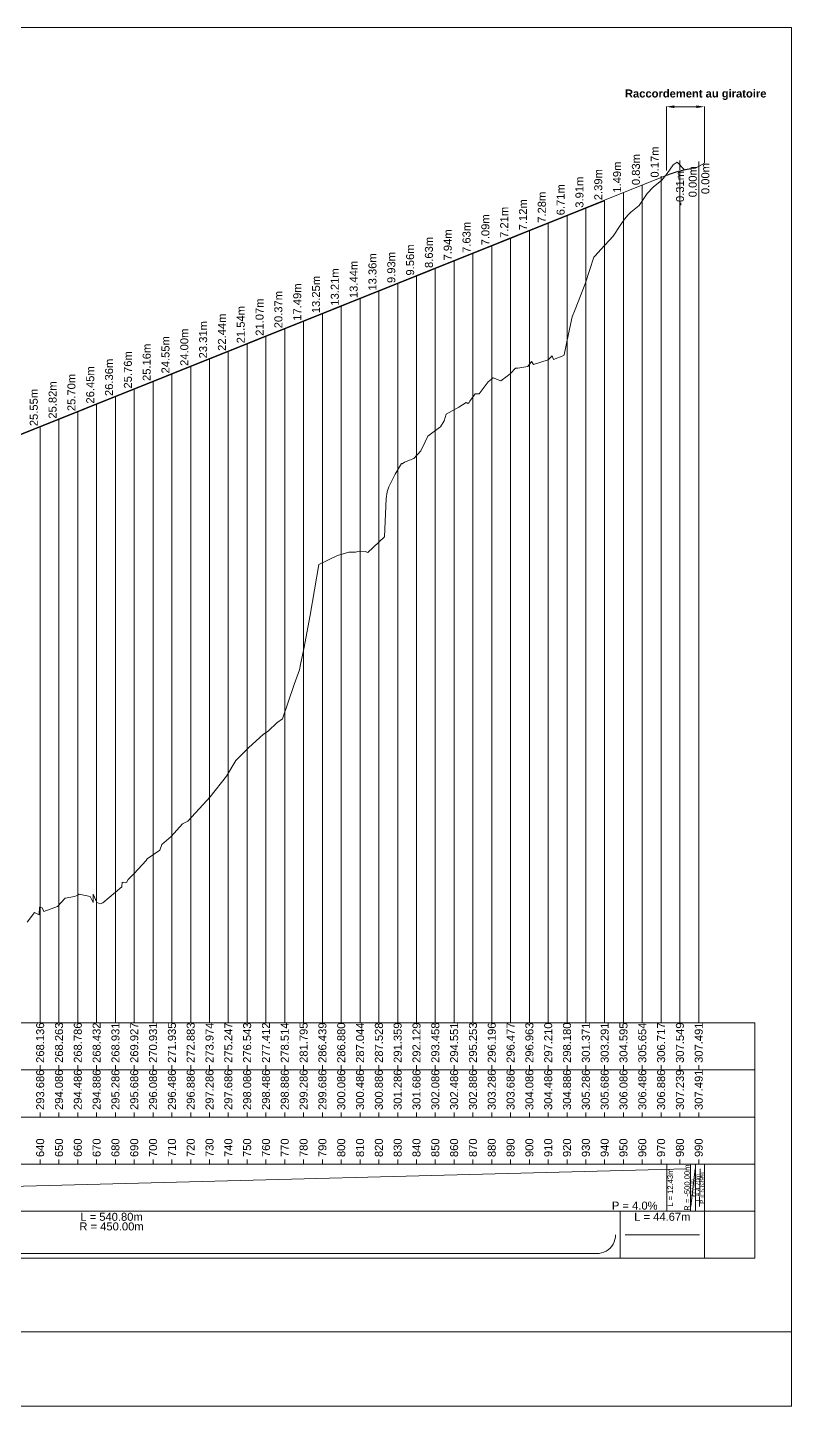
# Model space of a CAD drawing. Extents: x -67 to 3544, y -3197 to 656.
# Drawn here: x 1113 to 1519, y -2726 to -1994 of the extents above; entities that cross this region are included whole.
import ezdxf
from ezdxf.enums import TextEntityAlignment as Align

# ---------------------------------------------------------------- set-up
doc = ezdxf.new("R2010")
doc.units = 0
doc.header["$PDSIZE"] = -0.00032
doc.layers.get('0').update_dxf_attribs({"lineweight": 0})
doc.layers.add('Route - Route de la corniche de Brazzaville - PL - Projet Linéaire', color=7, linetype='Continuous', lineweight=0)
doc.layers.add('Route - Route de la corniche de Brazzaville - PL - Terrain', color=3, linetype='Continuous', lineweight=0)
doc.styles.add('CoteTitre', font='arial.ttf', dxfattribs={"height": 0.0017})
doc.styles.add('CoteTitreA', font='arial.ttf', dxfattribs={"height": 0.0017})
doc.styles.add('CoteVert', font='arial.ttf', dxfattribs={"height": 0.0017})
doc.styles.add('CoteVertA', font='arial.ttf', dxfattribs={"height": 0.0017})
doc.styles.add('CoteVertB', font='arial.ttf', dxfattribs={"height": 0.0017})
doc.styles.get("Standard").update_dxf_attribs({"font": 'arialbd.ttf'})
doc.dimstyles.get("Standard").update_dxf_attribs({"dimtxt": 0.18, "dimasz": 0.18, "dimexe": 0.18, "dimexo": 0.0625, "dimgap": 0.09, "dimtad": 0, "dimtih": 1, "dimtoh": 1, "dimdec": 4, "dimzin": 0, "dimdsep": 46, "dimtxsty": 'Standard', "dimcen": 0.09, "dimadec": 0, "dimazin": 0, "dimtfac": 1, "dimtdec": 4, "dimtofl": 0, "dimtmove": 0, "dimatfit": 3, "dimfxl": 1, "dimtolj": 1, "dimtzin": 0, "dimarcsym": 0})

# ---------------------------------------------------------------- blocks, each defined once
blk = doc.blocks.new('*D16')
at = {"transparency": 16777216}
for p, q in [((1453.01, -2070.15), (1453.01, -2036.13)), ((1457.26, -2036.31), (1468.94, -2036.31)), ((1473.19, -2066.15), (1473.19, -2036.13))]:
    blk.add_line(p, q, dxfattribs=at)
for points in [[(1457.26, -2035.6), (1457.26, -2037.02), (1453.01, -2036.31)], [(1468.94, -2035.6), (1468.94, -2037.02), (1473.19, -2036.31)]]:
    blk.add_solid(points, dxfattribs=at)
at = {"layer": 'Defpoints', "color": 0, "transparency": 16777216}
for p in [(1473.19, -2036.31), (1453.01, -2070.22), (1473.19, -2066.21)]:
    blk.add_point(p, dxfattribs=at)
at = {"transparency": 16777216, "insert": (1468.58, -2029.94), "char_height": 4.25, "attachment_point": 5}
blk.add_mtext('\\A1;Raccordement au giratoire', dxfattribs=at)
blk = doc.blocks.new('*D18')
at = {"transparency": 16777216}
for p, q in [((244.47, -2686.85), (244.47, -2726.47)), ((1519.47, -2686.85), (1519.47, -2726.47)), ((244.65, -2726.29), (881.3, -2726.29)), ((1519.29, -2726.29), (882.63, -2726.29))]:
    blk.add_line(p, q, dxfattribs=at)
for points in [[(244.65, -2726.26), (244.65, -2726.32), (244.47, -2726.29)], [(1519.29, -2726.26), (1519.29, -2726.32), (1519.47, -2726.29)]]:
    blk.add_solid(points, dxfattribs=at)
at = {"layer": 'Defpoints', "color": 0, "transparency": 16777216}
for p in [(244.47, -2686.78), (1519.47, -2686.78), (1519.47, -2726.29)]:
    blk.add_point(p, dxfattribs=at)
at = {"transparency": 16777216, "insert": (881.97, -2726.29), "char_height": 0.18, "attachment_point": 5}
blk.add_mtext('\\A1;1275.0000', dxfattribs=at)

msp = doc.modelspace()

# ---------------------------------------------------------------- linework, layer by layer
at = {"color": 7, "linetype": 'Continuous'}
for p, q in [((1460.19216, -2069.81266), (1460.19216, -2064.81266)), ((1460.19216, -2522.80644), (1460.19216, -2070.41872)), ((1470.19216, -2070.39719), (1470.19216, -2065.39719)), ((1470.19216, -2522.80644), (1470.19216, -2067.89719)), ((1440.19216, -2522.80644), (1440.19216, -2077.94513)), ((1450.19216, -2078.13705), (1450.19216, -2073.13705)), ((1450.19216, -2522.80644), (1450.19216, -2073.94513)), ((1420.19216, -2522.80644), (1420.19216, -2085.94513)), ((1430.19216, -2522.80644), (1430.19216, -2081.94513)), ((1440.19216, -2088.7623), (1440.19216, -2083.7623)), ((1400.19216, -2522.80644), (1400.19216, -2093.94513)), ((1410.19216, -2522.80644), (1410.19216, -2089.94513)), ((1390.19216, -2522.80644), (1390.19216, -2097.94513)), ((1430.19216, -2099.35759), (1430.19216, -2094.35759)), ((1370.19216, -2522.80644), (1370.19216, -2105.94513)), ((1380.19216, -2522.80644), (1380.19216, -2101.94513)), ((1420.19216, -2112.3933), (1420.19216, -2107.3933)), ((1350.19216, -2522.80644), (1350.19216, -2113.94513)), ((1360.19216, -2522.80644), (1360.19216, -2109.94513)), ((1330.19216, -2522.80644), (1330.19216, -2121.94513)), ((1340.19216, -2522.80644), (1340.19216, -2117.94513)), ((1310.19216, -2522.80644), (1310.19216, -2129.94513)), ((1320.19216, -2522.80644), (1320.19216, -2125.94513)), ((1410.19216, -2131.59163), (1410.19216, -2126.59163)), ((1290.19216, -2522.80644), (1290.19216, -2137.94513)), ((1300.19216, -2522.80644), (1300.19216, -2133.94513)), ((1280.19216, -2522.80644), (1280.19216, -2141.94513)), ((1260.19216, -2522.80644), (1260.19216, -2149.94513)), ((1270.19216, -2522.80644), (1270.19216, -2145.94513)), ((1240.19216, -2522.80644), (1240.19216, -2157.94513)), ((1250.19216, -2522.80644), (1250.19216, -2153.94513)), ((1400.19216, -2163.50944), (1400.19216, -2158.50944)), ((1220.19216, -2522.80644), (1220.19216, -2165.94513)), ((1230.19216, -2522.80644), (1230.19216, -2161.94513)), ((1200.19216, -2522.80644), (1200.19216, -2173.94513)), ((1210.19216, -2522.80644), (1210.19216, -2169.94513)), ((1380.19216, -2175.68039), (1380.19216, -2170.68039)), ((1390.19216, -2173.2076), (1390.19216, -2168.2076)), ((1190.19216, -2522.80644), (1190.19216, -2177.94513)), ((1360.19216, -2183.34766), (1360.19216, -2178.34766)), ((1370.19216, -2180.5412), (1370.19216, -2175.5412)), ((1170.19216, -2522.80644), (1170.19216, -2185.94513)), ((1180.19216, -2522.80644), (1180.19216, -2181.94513)), ((1350.19216, -2192.77327), (1350.19216, -2187.77327)), ((1150.19216, -2522.80644), (1150.19216, -2193.94513)), ((1160.19216, -2522.80644), (1160.19216, -2189.94513)), ((1340.19216, -2199.80045), (1340.19216, -2194.80045)), ((1130.19216, -2522.80644), (1130.19216, -2201.94513)), ((1140.19216, -2522.80644), (1140.19216, -2197.94513)), ((1120.19216, -2522.80644), (1120.19216, -2205.94513)), ((1330.19216, -2210.72518), (1330.19216, -2205.72518)), ((1320.19216, -2224.01802), (1320.19216, -2219.01802)), ((1310.19216, -2231.71333), (1310.19216, -2226.71333)), ((1300.19216, -2270.02422), (1300.19216, -2265.02422)), ((1270.19216, -2280.91841), (1270.19216, -2275.91841)), ((1280.19216, -2276.50589), (1280.19216, -2271.50589)), ((1290.19216, -2274.87139), (1290.19216, -2269.87139)), ((1260.19216, -2327.35418), (1260.19216, -2322.35418)), ((1250.19216, -2360.16296), (1250.19216, -2355.16296)), ((1240.19216, -2371.18388), (1240.19216, -2366.18388)), ((1230.19216, -2379.88016), (1230.19216, -2374.88016)), ((1220.19216, -2392.83477), (1220.19216, -2387.83477)), ((1210.19216, -2405.5627), (1210.19216, -2400.5627)), ((1200.19216, -2416.47398), (1200.19216, -2411.47398)), ((1190.19216, -2425.95826), (1190.19216, -2420.95826)), ((1180.19216, -2435.99577), (1180.19216, -2430.99577)), ((1170.19216, -2446.03209), (1170.19216, -2441.03209)), ((1140.19216, -2457.44774), (1140.19216, -2452.44774)), ((1160.19216, -2455.99584), (1160.19216, -2450.99584)), ((1120.19216, -2463.94299), (1120.19216, -2458.94299)), ((1130.19216, -2462.67358), (1130.19216, -2457.67358)), ((1150.19216, -2460.9841), (1150.19216, -2455.9841)), ((1500.00136, -2522.80644), (296.3855, -2522.80644)), ((1500.00136, -2547.80644), (296.3855, -2547.80644)), ((1500.00136, -2572.80644), (296.3855, -2572.80644)), ((1500.00136, -2597.80644), (296.3855, -2597.80644)), ((1120.19216, -2595.30644), (1120.19216, -2597.80644)), ((1130.19216, -2595.30644), (1130.19216, -2597.80644)), ((1140.19216, -2595.30644), (1140.19216, -2597.80644)), ((1150.19216, -2595.30644), (1150.19216, -2597.80644)), ((1160.19216, -2595.30644), (1160.19216, -2597.80644)), ((1170.19216, -2595.30644), (1170.19216, -2597.80644)), ((1180.19216, -2595.30644), (1180.19216, -2597.80644)), ((1190.19216, -2595.30644), (1190.19216, -2597.80644)), ((1200.19216, -2595.30644), (1200.19216, -2597.80644)), ((1210.19216, -2595.30644), (1210.19216, -2597.80644)), ((1220.19216, -2595.30644), (1220.19216, -2597.80644)), ((1230.19216, -2595.30644), (1230.19216, -2597.80644)), ((1240.19216, -2595.30644), (1240.19216, -2597.80644)), ((1250.19216, -2595.30644), (1250.19216, -2597.80644)), ((1260.19216, -2595.30644), (1260.19216, -2597.80644)), ((1270.19216, -2595.30644), (1270.19216, -2597.80644)), ((1280.19216, -2595.30644), (1280.19216, -2597.80644)), ((1290.19216, -2595.30644), (1290.19216, -2597.80644)), ((1300.19216, -2595.30644), (1300.19216, -2597.80644)), ((1310.19216, -2595.30644), (1310.19216, -2597.80644)), ((1320.19216, -2595.30644), (1320.19216, -2597.80644)), ((1330.19216, -2595.30644), (1330.19216, -2597.80644)), ((1340.19216, -2595.30644), (1340.19216, -2597.80644)), ((1350.19216, -2595.30644), (1350.19216, -2597.80644)), ((1360.19216, -2595.30644), (1360.19216, -2597.80644)), ((1370.19216, -2595.30644), (1370.19216, -2597.80644)), ((1380.19216, -2595.30644), (1380.19216, -2597.80644)), ((1390.19216, -2595.30644), (1390.19216, -2597.80644)), ((1400.19216, -2595.30644), (1400.19216, -2597.80644)), ((1410.19216, -2595.30644), (1410.19216, -2597.80644)), ((1420.19216, -2595.30644), (1420.19216, -2597.80644)), ((1430.19216, -2595.30644), (1430.19216, -2597.80644)), ((1440.19216, -2595.30644), (1440.19216, -2597.80644)), ((1450.19216, -2595.30644), (1450.19216, -2597.80644)), ((1453.31039, -2597.80644), (1453.31039, -2622.80644)), ((1460.19216, -2595.30644), (1460.19216, -2597.80644)), ((1465.73202, -2597.80644), (1465.73202, -2622.80644)), ((1468.49709, -2597.80644), (1468.49709, -2622.80644)), ((1470.19216, -2595.30644), (1470.19216, -2597.80644)), ((1473.18747, -2597.80644), (1473.18747, -2622.80644)), ((704.37715, -2620.30644), (1463.6612, -2600.30644)), ((1465.99709, -2620.30644), (1468.23202, -2600.30644)), ((1470.68747, -2620.30644), (1470.99709, -2600.30644)), ((1500.00136, -2622.80644), (296.3855, -2622.80644)), ((1428.51537, -2622.80644), (1428.51537, -2647.80644)), ((1473.18747, -2622.80644), (1473.18747, -2647.80644)), ((1426.01537, -2635.30644), (1425.92982, -2636.6117)), ((1470.68747, -2635.30644), (1431.01537, -2635.30644)), ((1423.08644, -2642.37751), (1422.10299, -2643.23997)), ((1423.94891, -2641.39405), (1423.08644, -2642.37751)), ((1424.67563, -2640.30644), (1423.94891, -2641.39405)), ((1425.25417, -2639.13327), (1424.67563, -2640.30644)), ((1425.67463, -2637.89463), (1425.25417, -2639.13327)), ((1425.92982, -2636.6117), (1425.67463, -2637.89463)), ((1500.00136, -2647.80644), (296.3855, -2647.80644)), ((900.21996, -2645.30644), (1416.01537, -2645.30644)), ((1417.32063, -2645.22089), (1416.01537, -2645.30644)), ((1418.60356, -2644.9657), (1417.32063, -2645.22089)), ((1419.84221, -2644.54523), (1418.60356, -2644.9657)), ((1421.01537, -2643.96669), (1419.84221, -2644.54523)), ((1422.10299, -2643.23997), (1421.01537, -2643.96669))]:
    msp.add_line(p, q, dxfattribs=at)
msp.add_line((1500.00136, -2522.80644), (1500.00136, -2647.80644))
at = {"linetype": 'Continuous'}
for p, q in [((1120.19216, -2545.30644), (1120.19216, -2547.80644)), ((1130.19216, -2545.30644), (1130.19216, -2547.80644)), ((1140.19216, -2545.30644), (1140.19216, -2547.80644)), ((1150.19216, -2545.30644), (1150.19216, -2547.80644)), ((1160.19216, -2545.30644), (1160.19216, -2547.80644)), ((1170.19216, -2545.30644), (1170.19216, -2547.80644)), ((1180.19216, -2545.30644), (1180.19216, -2547.80644)), ((1190.19216, -2545.30644), (1190.19216, -2547.80644)), ((1200.19216, -2545.30644), (1200.19216, -2547.80644)), ((1210.19216, -2545.30644), (1210.19216, -2547.80644)), ((1220.19216, -2545.30644), (1220.19216, -2547.80644)), ((1230.19216, -2545.30644), (1230.19216, -2547.80644)), ((1240.19216, -2545.30644), (1240.19216, -2547.80644)), ((1250.19216, -2545.30644), (1250.19216, -2547.80644)), ((1260.19216, -2545.30644), (1260.19216, -2547.80644)), ((1270.19216, -2545.30644), (1270.19216, -2547.80644)), ((1280.19216, -2545.30644), (1280.19216, -2547.80644)), ((1290.19216, -2545.30644), (1290.19216, -2547.80644)), ((1300.19216, -2545.30644), (1300.19216, -2547.80644)), ((1310.19216, -2545.30644), (1310.19216, -2547.80644)), ((1320.19216, -2545.30644), (1320.19216, -2547.80644)), ((1330.19216, -2545.30644), (1330.19216, -2547.80644)), ((1340.19216, -2545.30644), (1340.19216, -2547.80644)), ((1350.19216, -2545.30644), (1350.19216, -2547.80644)), ((1360.19216, -2545.30644), (1360.19216, -2547.80644)), ((1370.19216, -2545.30644), (1370.19216, -2547.80644)), ((1380.19216, -2545.30644), (1380.19216, -2547.80644)), ((1390.19216, -2545.30644), (1390.19216, -2547.80644)), ((1400.19216, -2545.30644), (1400.19216, -2547.80644)), ((1410.19216, -2545.30644), (1410.19216, -2547.80644)), ((1420.19216, -2545.30644), (1420.19216, -2547.80644)), ((1430.19216, -2545.30644), (1430.19216, -2547.80644)), ((1440.19216, -2545.30644), (1440.19216, -2547.80644)), ((1450.19216, -2545.30644), (1450.19216, -2547.80644)), ((1460.19216, -2545.30644), (1460.19216, -2547.80644)), ((1470.19216, -2545.30644), (1470.19216, -2547.80644)), ((1120.19216, -2570.30644), (1120.19216, -2572.80644)), ((1130.19216, -2570.30644), (1130.19216, -2572.80644)), ((1140.19216, -2570.30644), (1140.19216, -2572.80644)), ((1150.19216, -2570.30644), (1150.19216, -2572.80644)), ((1160.19216, -2570.30644), (1160.19216, -2572.80644)), ((1170.19216, -2570.30644), (1170.19216, -2572.80644)), ((1180.19216, -2570.30644), (1180.19216, -2572.80644)), ((1190.19216, -2570.30644), (1190.19216, -2572.80644)), ((1200.19216, -2570.30644), (1200.19216, -2572.80644)), ((1210.19216, -2570.30644), (1210.19216, -2572.80644)), ((1220.19216, -2570.30644), (1220.19216, -2572.80644)), ((1230.19216, -2570.30644), (1230.19216, -2572.80644)), ((1240.19216, -2570.30644), (1240.19216, -2572.80644)), ((1250.19216, -2570.30644), (1250.19216, -2572.80644)), ((1260.19216, -2570.30644), (1260.19216, -2572.80644)), ((1270.19216, -2570.30644), (1270.19216, -2572.80644)), ((1280.19216, -2570.30644), (1280.19216, -2572.80644)), ((1290.19216, -2570.30644), (1290.19216, -2572.80644)), ((1300.19216, -2570.30644), (1300.19216, -2572.80644)), ((1310.19216, -2570.30644), (1310.19216, -2572.80644)), ((1320.19216, -2570.30644), (1320.19216, -2572.80644)), ((1330.19216, -2570.30644), (1330.19216, -2572.80644)), ((1340.19216, -2570.30644), (1340.19216, -2572.80644)), ((1350.19216, -2570.30644), (1350.19216, -2572.80644)), ((1360.19216, -2570.30644), (1360.19216, -2572.80644)), ((1370.19216, -2570.30644), (1370.19216, -2572.80644)), ((1380.19216, -2570.30644), (1380.19216, -2572.80644)), ((1390.19216, -2570.30644), (1390.19216, -2572.80644)), ((1400.19216, -2570.30644), (1400.19216, -2572.80644)), ((1410.19216, -2570.30644), (1410.19216, -2572.80644)), ((1420.19216, -2570.30644), (1420.19216, -2572.80644)), ((1430.19216, -2570.30644), (1430.19216, -2572.80644)), ((1440.19216, -2570.30644), (1440.19216, -2572.80644)), ((1450.19216, -2570.30644), (1450.19216, -2572.80644)), ((1460.19216, -2570.30644), (1460.19216, -2572.80644)), ((1470.19216, -2570.30644), (1470.19216, -2572.80644))]:
    msp.add_line(p, q, dxfattribs=at)
msp.add_lwpolyline([(244.46821, -1994.28281), (1519.46821, -1994.28281), (1519.46821, -2686.78281), (244.46821, -2686.78281)], close=True)
at = {"layer": 'Route - Route de la corniche de Brazzaville - PL - Projet Linéaire', "color": 1, "linetype": 'Continuous'}
for p, q in [((1465.73202, -2069.27216), (1468.49708, -2068.85306)), ((1468.49708, -2068.85306), (1473.18747, -2066.2081)), ((689.02634, -2378.41146), (1453.31039, -2072.69784)), ((720.19216, -2366.32209), (1420.19216, -2086.32209))]:
    msp.add_line(p, q, dxfattribs=at)
at = {"layer": 'Route - Route de la corniche de Brazzaville - PL - Projet Linéaire', "color": 251, "linetype": 'Continuous'}
msp.add_line((689.02634, -2378.41146), (1453.31039, -2072.69784), dxfattribs=at)
at = {"layer": 'Route - Route de la corniche de Brazzaville - PL - Projet Linéaire', "color": 1, "linetype": 'Continuous', "flags": 128}
msp.add_lwpolyline([(1453.31039, -2072.69784), (1453.32784, -2072.69086), (1453.34529, -2072.68389), (1453.36274, -2072.67693), (1453.38019, -2072.66997), (1453.39763, -2072.66302), (1453.41508, -2072.65607), (1453.43253, -2072.64913), (1453.44998, -2072.6422), (1453.46743, -2072.63527), (1453.48488, -2072.62835), (1453.50233, -2072.62143), (1453.51978, -2072.61452), (1453.53723, -2072.60762), (1453.55468, -2072.60072), (1453.57212, -2072.59383), (1453.58957, -2072.58694), (1453.60702, -2072.58007), (1453.62447, -2072.57319), (1453.64192, -2072.56633), (1453.65937, -2072.55947), (1453.67682, -2072.55261), (1453.69426, -2072.54576), (1453.71171, -2072.53892), (1453.72916, -2072.53208), (1453.74661, -2072.52525), (1453.76406, -2072.51843), (1453.78151, -2072.51161), (1453.79895, -2072.5048), (1453.8164, -2072.49799), (1453.83385, -2072.4912), (1453.8513, -2072.4844), (1453.86875, -2072.47761), (1453.88619, -2072.47083), (1453.90364, -2072.46406), (1453.92109, -2072.45729), (1453.93854, -2072.45053), (1453.95598, -2072.44377), (1453.97343, -2072.43702), (1453.99088, -2072.43027), (1454.00833, -2072.42354), (1454.02577, -2072.4168), (1454.04322, -2072.41008), (1454.06067, -2072.40336), (1454.07812, -2072.39664), (1454.09556, -2072.38993), (1454.11301, -2072.38323), (1454.13046, -2072.37654), (1454.14791, -2072.36985), (1454.16535, -2072.36316), (1454.1828, -2072.35649), (1454.20025, -2072.34981), (1454.21769, -2072.34315), (1454.23514, -2072.33649), (1454.25259, -2072.32984), (1454.27003, -2072.32319), (1454.28748, -2072.31655), (1454.30493, -2072.30991), (1454.32237, -2072.30329), (1454.33982, -2072.29666), (1454.35727, -2072.29005), (1454.37471, -2072.28344), (1454.39216, -2072.27683), (1454.40961, -2072.27023), (1454.42705, -2072.26364), (1454.4445, -2072.25706), (1454.46195, -2072.25048), (1454.47939, -2072.2439), (1454.49684, -2072.23734), (1454.51429, -2072.23077), (1454.53173, -2072.22422), (1454.54918, -2072.21767), (1454.56662, -2072.21113), (1454.58407, -2072.20459), (1454.60152, -2072.19806), (1454.61896, -2072.19153), (1454.63641, -2072.18501), (1454.65385, -2072.1785), (1454.6713, -2072.172), (1454.68874, -2072.1655), (1454.70619, -2072.159), (1454.72364, -2072.15251), (1454.74108, -2072.14603), (1454.75853, -2072.13955), (1454.77597, -2072.13308), (1454.79342, -2072.12662), (1454.81086, -2072.12016), (1454.82831, -2072.11371), (1454.84575, -2072.10727), (1454.8632, -2072.10083), (1454.88064, -2072.09439), (1454.89809, -2072.08797), (1454.91554, -2072.08155), (1454.93298, -2072.07513), (1454.95043, -2072.06872), (1454.96787, -2072.06232), (1454.98532, -2072.05592), (1455.00276, -2072.04953), (1455.02021, -2072.04315), (1455.03765, -2072.03677), (1455.05509, -2072.0304), (1455.07254, -2072.02403), (1455.08998, -2072.01767), (1455.10743, -2072.01132), (1455.12487, -2072.00497), (1455.14232, -2071.99863), (1455.15976, -2071.99229), (1455.17721, -2071.98596), (1455.19465, -2071.97964), (1455.2121, -2071.97332), (1455.22954, -2071.96701), (1455.24698, -2071.9607), (1455.26443, -2071.95441), (1455.28187, -2071.94811), (1455.29932, -2071.94183), (1455.31676, -2071.93555), (1455.33421, -2071.92927), (1455.35165, -2071.923), (1455.36909, -2071.91674), (1455.38654, -2071.91048), (1455.40398, -2071.90423), (1455.42143, -2071.89799), (1455.43887, -2071.89175), (1455.45631, -2071.88552), (1455.47376, -2071.87929), (1455.4912, -2071.87307), (1455.50864, -2071.86686), (1455.52609, -2071.86065), (1455.54353, -2071.85445), (1455.56097, -2071.84826), (1455.57842, -2071.84207), (1455.59586, -2071.83588), (1455.61331, -2071.82971), (1455.63075, -2071.82354), (1455.64819, -2071.81737), (1455.66564, -2071.81121), (1455.68308, -2071.80506), (1455.70052, -2071.79891), (1455.71796, -2071.79277), (1455.73541, -2071.78664), (1455.75285, -2071.78051), (1455.77029, -2071.77439), (1455.78774, -2071.76827), (1455.80518, -2071.76216), (1455.82262, -2071.75606), (1455.84007, -2071.74996), (1455.85751, -2071.74387), (1455.87495, -2071.73778), (1455.89239, -2071.7317), (1455.90984, -2071.72563), (1455.92728, -2071.71956), (1455.94472, -2071.7135), (1455.96216, -2071.70745), (1455.97961, -2071.7014), (1455.99705, -2071.69536), (1456.01449, -2071.68932), (1456.03193, -2071.68329), (1456.04938, -2071.67726), (1456.06682, -2071.67125), (1456.08426, -2071.66523), (1456.1017, -2071.65923), (1456.11915, -2071.65323), (1456.13659, -2071.64723), (1456.15403, -2071.64125), (1456.17147, -2071.63526), (1456.18891, -2071.62929), (1456.20636, -2071.62332), (1456.2238, -2071.61736), (1456.24124, -2071.6114), (1456.25868, -2071.60545), (1456.27612, -2071.5995), (1456.29356, -2071.59356), (1456.31101, -2071.58763), (1456.32845, -2071.5817), (1456.34589, -2071.57578), (1456.36333, -2071.56987), (1456.38077, -2071.56396), (1456.39821, -2071.55806), (1456.41566, -2071.55216), (1456.4331, -2071.54627), (1456.45054, -2071.54038), (1456.46798, -2071.53451), (1456.48542, -2071.52863), (1456.50286, -2071.52277), (1456.5203, -2071.51691), (1456.53774, -2071.51106), (1456.55519, -2071.50521), (1456.57263, -2071.49937), (1456.59007, -2071.49353), (1456.60751, -2071.4877), (1456.62495, -2071.48188), (1456.64239, -2071.47606), (1456.65983, -2071.47025), (1456.67727, -2071.46444), (1456.69471, -2071.45865), (1456.71215, -2071.45285), (1456.7296, -2071.44707), (1456.74704, -2071.44129), (1456.76448, -2071.43551), (1456.78192, -2071.42974), (1456.79936, -2071.42398), (1456.8168, -2071.41822), (1456.83424, -2071.41247), (1456.85168, -2071.40673), (1456.86912, -2071.40099), (1456.88656, -2071.39526), (1456.904, -2071.38954), (1456.92144, -2071.38382), (1456.93888, -2071.3781), (1456.95632, -2071.37239), (1456.97376, -2071.36669), (1456.9912, -2071.361), (1457.00864, -2071.35531), (1457.02608, -2071.34963), (1457.04352, -2071.34395), (1457.06096, -2071.33828), (1457.0784, -2071.33261), (1457.09584, -2071.32695), (1457.11328, -2071.3213), (1457.13072, -2071.31566), (1457.14816, -2071.31002), (1457.1656, -2071.30438), (1457.18304, -2071.29875), (1457.20048, -2071.29313), (1457.21792, -2071.28751), (1457.23536, -2071.28191), (1457.2528, -2071.2763), (1457.27024, -2071.2707), (1457.28768, -2071.26511), (1457.30512, -2071.25953), (1457.32256, -2071.25395), (1457.34, -2071.24837), (1457.35744, -2071.24281), (1457.37487, -2071.23725), (1457.39231, -2071.23169), (1457.40975, -2071.22614), (1457.42719, -2071.2206), (1457.44463, -2071.21506), (1457.46207, -2071.20953), (1457.47951, -2071.20401), (1457.49695, -2071.19849), (1457.51439, -2071.19298), (1457.53183, -2071.18747), (1457.54926, -2071.18197), (1457.5667, -2071.17648), (1457.58414, -2071.17099), (1457.60158, -2071.16551), (1457.61902, -2071.16003), (1457.63646, -2071.15456), (1457.6539, -2071.1491), (1457.67134, -2071.14364), (1457.68877, -2071.13819), (1457.70621, -2071.13274), (1457.72365, -2071.1273), (1457.74109, -2071.12187), (1457.75853, -2071.11644), (1457.77597, -2071.11102), (1457.79341, -2071.10561), (1457.81084, -2071.1002), (1457.82828, -2071.0948), (1457.84572, -2071.0894), (1457.86316, -2071.08401), (1457.8806, -2071.07862), (1457.89803, -2071.07325), (1457.91547, -2071.06787), (1457.93291, -2071.06251), (1457.95035, -2071.05715), (1457.96779, -2071.05179), (1457.98522, -2071.04645), (1458.00266, -2071.0411), (1458.0201, -2071.03577), (1458.03754, -2071.03044), (1458.05498, -2071.02512), (1458.07241, -2071.0198), (1458.08985, -2071.01449), (1458.10729, -2071.00918), (1458.12473, -2071.00388), (1458.14216, -2070.99859), (1458.1596, -2070.9933), (1458.17704, -2070.98802), (1458.19448, -2070.98275), (1458.21191, -2070.97748), (1458.22935, -2070.97222), (1458.24679, -2070.96696), (1458.26423, -2070.96171), (1458.28166, -2070.95646), (1458.2991, -2070.95123), (1458.31654, -2070.94599), (1458.33398, -2070.94077), (1458.35141, -2070.93555), (1458.36885, -2070.93034), (1458.38629, -2070.92513), (1458.40372, -2070.91993), (1458.42116, -2070.91473), (1458.4386, -2070.90954), (1458.45603, -2070.90436), (1458.47347, -2070.89918), (1458.49091, -2070.89401), (1458.50835, -2070.88884), (1458.52578, -2070.88369), (1458.54322, -2070.87853), (1458.56066, -2070.87339), (1458.57809, -2070.86824), (1458.59553, -2070.86311), (1458.61297, -2070.85798), (1458.6304, -2070.85286), (1458.64784, -2070.84774), (1458.66528, -2070.84263), (1458.68271, -2070.83753), (1458.70015, -2070.83243), (1458.71758, -2070.82734), (1458.73502, -2070.82225), (1458.75246, -2070.81717), (1458.76989, -2070.8121), (1458.78733, -2070.80703), (1458.80477, -2070.80197), (1458.8222, -2070.79691), (1458.83964, -2070.79187), (1458.85707, -2070.78682), (1458.87451, -2070.78178), (1458.89195, -2070.77675), (1458.90938, -2070.77173), (1458.92682, -2070.76671), (1458.94426, -2070.7617), (1458.96169, -2070.75669), (1458.97913, -2070.75169), (1458.99656, -2070.7467), (1459.014, -2070.74171), (1459.03143, -2070.73672), (1459.04887, -2070.73175), (1459.06631, -2070.72678), (1459.08374, -2070.72181), (1459.10118, -2070.71686), (1459.11861, -2070.7119), (1459.13605, -2070.70696), (1459.15348, -2070.70202), (1459.17092, -2070.69709), (1459.18835, -2070.69216), (1459.20579, -2070.68724), (1459.22323, -2070.68232), (1459.24066, -2070.67741), (1459.2581, -2070.67251), (1459.27553, -2070.66761), (1459.29297, -2070.66272), (1459.3104, -2070.65784), (1459.32784, -2070.65296), (1459.34527, -2070.64808), (1459.36271, -2070.64322), (1459.38014, -2070.63836), (1459.39758, -2070.6335), (1459.41501, -2070.62865), (1459.43245, -2070.62381), (1459.44988, -2070.61898), (1459.46732, -2070.61415), (1459.48475, -2070.60932), (1459.50219, -2070.6045), (1459.51962, -2070.59969), (1459.53706, -2070.59489), (1459.55449, -2070.59009), (1459.57193, -2070.58529), (1459.58936, -2070.58051), (1459.6068, -2070.57572), (1459.62423, -2070.57095), (1459.64166, -2070.56618), (1459.6591, -2070.56142), (1459.67653, -2070.55666), (1459.69397, -2070.55191), (1459.7114, -2070.54716), (1459.72884, -2070.54242), (1459.74627, -2070.53769), (1459.76371, -2070.53297), (1459.78114, -2070.52824), (1459.79857, -2070.52353), (1459.81601, -2070.51882), (1459.83344, -2070.51412), (1459.85088, -2070.50942), (1459.86831, -2070.50473), (1459.88575, -2070.50005), (1459.90318, -2070.49537), (1459.92061, -2070.4907), (1459.93805, -2070.48603), (1459.95548, -2070.48137), (1459.97292, -2070.47672), (1459.99035, -2070.47207), (1460.00778, -2070.46743), (1460.02522, -2070.4628), (1460.04265, -2070.45817), (1460.06009, -2070.45354), (1460.07752, -2070.44893), (1460.09495, -2070.44432), (1460.11239, -2070.43971), (1460.12982, -2070.43511), (1460.14725, -2070.43052), (1460.16469, -2070.42593), (1460.18212, -2070.42135), (1460.19955, -2070.41678), (1460.21699, -2070.41221), (1460.23442, -2070.40765), (1460.25185, -2070.40309), (1460.26929, -2070.39854), (1460.28672, -2070.394), (1460.30416, -2070.38946), (1460.32159, -2070.38493), (1460.33902, -2070.3804), (1460.35645, -2070.37588), (1460.37389, -2070.37137), (1460.39132, -2070.36686), (1460.40875, -2070.36236), (1460.42619, -2070.35787), (1460.44362, -2070.35338), (1460.46105, -2070.34889), (1460.47849, -2070.34442), (1460.49592, -2070.33995), (1460.51335, -2070.33548), (1460.53079, -2070.33102), (1460.54822, -2070.32657), (1460.56565, -2070.32212), (1460.58308, -2070.31768), (1460.60052, -2070.31325), (1460.61795, -2070.30882), (1460.63538, -2070.3044), (1460.65282, -2070.29998), (1460.67025, -2070.29557), (1460.68768, -2070.29117), (1460.70511, -2070.28677), (1460.72255, -2070.28238), (1460.73998, -2070.27799), (1460.75741, -2070.27361), (1460.77484, -2070.26924), (1460.79228, -2070.26487), (1460.80971, -2070.26051), (1460.82714, -2070.25615), (1460.84457, -2070.2518), (1460.86201, -2070.24746), (1460.87944, -2070.24312), (1460.89687, -2070.23879), (1460.9143, -2070.23447), (1460.93174, -2070.23015), (1460.94917, -2070.22584), (1460.9666, -2070.22153), (1460.98403, -2070.21723), (1461.00146, -2070.21294), (1461.0189, -2070.20865), (1461.03633, -2070.20436), (1461.05376, -2070.20009), (1461.07119, -2070.19582), (1461.08862, -2070.19155), (1461.10606, -2070.1873), (1461.12349, -2070.18304), (1461.14092, -2070.1788), (1461.15835, -2070.17456), (1461.17578, -2070.17033), (1461.19322, -2070.1661), (1461.21065, -2070.16188), (1461.22808, -2070.15766), (1461.24551, -2070.15345), (1461.26294, -2070.14925), (1461.28037, -2070.14505), (1461.29781, -2070.14086), (1461.31524, -2070.13668), (1461.33267, -2070.1325), (1461.3501, -2070.12832), (1461.36753, -2070.12416), (1461.38496, -2070.12), (1461.40239, -2070.11584), (1461.41983, -2070.11169), (1461.43726, -2070.10755), (1461.45469, -2070.10342), (1461.47212, -2070.09929), (1461.48955, -2070.09516), (1461.50698, -2070.09104), (1461.52441, -2070.08693), (1461.54185, -2070.08283), (1461.55928, -2070.07873), (1461.57671, -2070.07463), (1461.59414, -2070.07054), (1461.61157, -2070.06646), (1461.629, -2070.06239), (1461.64643, -2070.05832), (1461.66386, -2070.05425), (1461.68129, -2070.0502), (1461.69872, -2070.04615), (1461.71616, -2070.0421), (1461.73359, -2070.03806), (1461.75102, -2070.03403), (1461.76845, -2070.03), (1461.78588, -2070.02598), (1461.80331, -2070.02197), (1461.82074, -2070.01796), (1461.83817, -2070.01396), (1461.8556, -2070.00996), (1461.87303, -2070.00597), (1461.89046, -2070.00199), (1461.90789, -2069.99801), (1461.92532, -2069.99404), (1461.94276, -2069.99007), (1461.96019, -2069.98611), (1461.97762, -2069.98216), (1461.99505, -2069.97821), (1462.01248, -2069.97427), (1462.02991, -2069.97033), (1462.04734, -2069.9664), (1462.06477, -2069.96248), (1462.0822, -2069.95856), (1462.09963, -2069.95465), (1462.11706, -2069.95075), (1462.13449, -2069.94685), (1462.15192, -2069.94295), (1462.16935, -2069.93907), (1462.18678, -2069.93519), (1462.20421, -2069.93131), (1462.22164, -2069.92744), (1462.23907, -2069.92358), (1462.2565, -2069.91972), (1462.27393, -2069.91587), (1462.29136, -2069.91203), (1462.30879, -2069.90819), (1462.32622, -2069.90436), (1462.34365, -2069.90053), (1462.36108, -2069.89671), (1462.37851, -2069.8929), (1462.39594, -2069.88909), (1462.41337, -2069.88529), (1462.4308, -2069.88149), (1462.44823, -2069.8777), (1462.46566, -2069.87392), (1462.48309, -2069.87014), (1462.50052, -2069.86637), (1462.51795, -2069.86261), (1462.53538, -2069.85885), (1462.55281, -2069.85509), (1462.57024, -2069.85135), (1462.58767, -2069.84761), (1462.6051, -2069.84387), (1462.62253, -2069.84014), (1462.63996, -2069.83642), (1462.65739, -2069.8327), (1462.67482, -2069.82899), (1462.69224, -2069.82529), (1462.70967, -2069.82159), (1462.7271, -2069.8179), (1462.74453, -2069.81421), (1462.76196, -2069.81053), (1462.77939, -2069.80686), (1462.79682, -2069.80319), (1462.81425, -2069.79953), (1462.83168, -2069.79587), (1462.84911, -2069.79222), (1462.86654, -2069.78858), (1462.88397, -2069.78494), (1462.9014, -2069.78131), (1462.91882, -2069.77769), (1462.93625, -2069.77407), (1462.95368, -2069.77045), (1462.97111, -2069.76685), (1462.98854, -2069.76324), (1463.00597, -2069.75965), (1463.0234, -2069.75606), (1463.04083, -2069.75248), (1463.05826, -2069.7489), (1463.07569, -2069.74533), (1463.09311, -2069.74177), (1463.11054, -2069.73821), (1463.12797, -2069.73466), (1463.1454, -2069.73111), (1463.16283, -2069.72757), (1463.18026, -2069.72403), (1463.19769, -2069.72051), (1463.21512, -2069.71698), (1463.23254, -2069.71347), (1463.24997, -2069.70996), (1463.2674, -2069.70646), (1463.28483, -2069.70296), (1463.30226, -2069.69947), (1463.31969, -2069.69598), (1463.33712, -2069.6925), (1463.35454, -2069.68903), (1463.37197, -2069.68556), (1463.3894, -2069.6821), (1463.40683, -2069.67864), (1463.42426, -2069.6752), (1463.44169, -2069.67175), (1463.45911, -2069.66832), (1463.47654, -2069.66488), (1463.49397, -2069.66146), (1463.5114, -2069.65804), (1463.52883, -2069.65463), (1463.54626, -2069.65122), (1463.56368, -2069.64782), (1463.58111, -2069.64443), (1463.59854, -2069.64104), (1463.61597, -2069.63766), (1463.6334, -2069.63428), (1463.65082, -2069.63091), (1463.66825, -2069.62755), (1463.68568, -2069.62419), (1463.70311, -2069.62084), (1463.72054, -2069.61749), (1463.73796, -2069.61415), (1463.75539, -2069.61082), (1463.77282, -2069.60749), (1463.79025, -2069.60417), (1463.80768, -2069.60085), (1463.8251, -2069.59755), (1463.84253, -2069.59424), (1463.85996, -2069.59095), (1463.87739, -2069.58765), (1463.89481, -2069.58437), (1463.91224, -2069.58109), (1463.92967, -2069.57782), (1463.9471, -2069.57455), (1463.96453, -2069.57129), (1463.98195, -2069.56804), (1463.99938, -2069.56479), (1464.01681, -2069.56155), (1464.03424, -2069.55831), (1464.05166, -2069.55508), (1464.06909, -2069.55186), (1464.08652, -2069.54864), (1464.10395, -2069.54543), (1464.12137, -2069.54222), (1464.1388, -2069.53902), (1464.15623, -2069.53583), (1464.17366, -2069.53264), (1464.19108, -2069.52946), (1464.20851, -2069.52628), (1464.22594, -2069.52311), (1464.24336, -2069.51995), (1464.26079, -2069.51679), (1464.27822, -2069.51364), (1464.29565, -2069.5105), (1464.31307, -2069.50736), (1464.3305, -2069.50422), (1464.34793, -2069.5011), (1464.36536, -2069.49798), (1464.38278, -2069.49486), (1464.40021, -2069.49175), (1464.41764, -2069.48865), (1464.43506, -2069.48555), (1464.45249, -2069.48246), (1464.46992, -2069.47938), (1464.48734, -2069.4763), (1464.50477, -2069.47323), (1464.5222, -2069.47016), (1464.53963, -2069.4671), (1464.55705, -2069.46405), (1464.57448, -2069.461), (1464.59191, -2069.45796), (1464.60933, -2069.45492), (1464.62676, -2069.45189), (1464.64419, -2069.44887), (1464.66161, -2069.44585), (1464.67904, -2069.44284), (1464.69647, -2069.43984), (1464.71389, -2069.43684), (1464.73132, -2069.43384), (1464.74875, -2069.43086), (1464.76617, -2069.42788), (1464.7836, -2069.4249), (1464.80103, -2069.42193), (1464.81845, -2069.41897), (1464.83588, -2069.41601), (1464.85331, -2069.41306), (1464.87073, -2069.41012), (1464.88816, -2069.40718), (1464.90559, -2069.40425), (1464.92301, -2069.40132), (1464.94044, -2069.3984), (1464.95787, -2069.39549), (1464.97529, -2069.39258), (1464.99272, -2069.38968), (1465.01014, -2069.38678), (1465.02757, -2069.38389), (1465.045, -2069.38101), (1465.06242, -2069.37813), (1465.07985, -2069.37526), (1465.09728, -2069.37239), (1465.1147, -2069.36953), (1465.13213, -2069.36668), (1465.14955, -2069.36383), (1465.16698, -2069.36099), (1465.18441, -2069.35816), (1465.20183, -2069.35533), (1465.21926, -2069.3525), (1465.23669, -2069.34969), (1465.25411, -2069.34688), (1465.27154, -2069.34407), (1465.28896, -2069.34127), (1465.30639, -2069.33848), (1465.32382, -2069.33569), (1465.34124, -2069.33291), (1465.35867, -2069.33014), (1465.37609, -2069.32737), (1465.39352, -2069.32461), (1465.41095, -2069.32185), (1465.42837, -2069.3191), (1465.4458, -2069.31636), (1465.46322, -2069.31362), (1465.48065, -2069.31089), (1465.49807, -2069.30816), (1465.5155, -2069.30544), (1465.53293, -2069.30273), (1465.55035, -2069.30002), (1465.56778, -2069.29732), (1465.5852, -2069.29462), (1465.60263, -2069.29193), (1465.62005, -2069.28925), (1465.63748, -2069.28657), (1465.65491, -2069.2839), (1465.67233, -2069.28124), (1465.68976, -2069.27858), (1465.70718, -2069.27593), (1465.72461, -2069.27328), (1465.73202, -2069.27216)], dxfattribs=at)
at = {"layer": 'Route - Route de la corniche de Brazzaville - PL - Terrain', "color": 114, "linetype": 'Continuous', "flags": 128}
msp.add_lwpolyline([(1113.34442, -2469.3425), (1117.12498, -2464.11973), (1119.63342, -2465.35934), (1119.79875, -2461.32915), (1121.29398, -2461.74938), (1122.06926, -2463.6423), (1129.36603, -2461.02996), (1133.562, -2456.59602), (1138.37434, -2455.6594), (1140.19216, -2454.94774), (1140.99133, -2454.39924), (1146.76056, -2455.77448), (1148.36152, -2458.95642), (1148.41321, -2454.40725), (1150.39201, -2458.92259), (1152.10882, -2459.54155), (1153.41009, -2459.10839), (1163.63873, -2450.58574), (1163.76883, -2447.99876), (1165.51414, -2448.41996), (1166.05734, -2448.17848), (1166.94292, -2446.71956), (1170.19216, -2443.53209), (1176.47816, -2436.58633), (1176.98003, -2435.68035), (1183.7157, -2431.03733), (1184.92405, -2428.16669), (1189.87866, -2423.81381), (1195.78237, -2417.05166), (1198.65751, -2415.63927), (1208.76358, -2404.65829), (1210.48039, -2402.71199), (1219.29989, -2391.82184), (1224.25876, -2383.47798), (1231.08212, -2376.53692), (1238.69755, -2369.65595), (1241.63193, -2367.74355), (1246.01385, -2363.44449), (1248.92858, -2361.28272), (1255.20306, -2343.15977), (1258.00053, -2335.33599), (1258.5511, -2332.58222), (1260.34737, -2324.12076), (1263.70153, -2306.25707), (1268.33235, -2279.36682), (1278.17173, -2274.54123), (1284.30326, -2272.79812), (1287.73688, -2272.78709), (1289.70901, -2272.34479), (1292.88731, -2272.58263), (1294.28724, -2273.00966), (1303.12369, -2264.75472), (1304.14855, -2244.296), (1304.53945, -2240.777), (1305.57942, -2238.16628), (1308.83841, -2231.50342), (1312.17638, -2225.83467), (1312.56468, -2225.89604), (1313.86622, -2225.07758), (1318.70616, -2223.15241), (1322.41876, -2219.00474), (1324.83634, -2214.26583), (1326.21294, -2211.19666), (1332.37396, -2206.60669), (1332.99048, -2206.2268), (1334.94414, -2203.14521), (1336.0124, -2199.4815), (1342.67483, -2195.88021), (1346.67186, -2193.3958), (1347.40966, -2193.96274), (1348.1706, -2193.39691), (1348.47982, -2192.65619), (1351.31476, -2188.71004), (1353.48648, -2188.71493), (1358.20696, -2182.3572), (1360.90287, -2180.30008), (1365.05414, -2181.94702), (1368.42699, -2179.30149), (1370.19216, -2178.0412), (1372.75208, -2175.22141), (1374.09925, -2175.2282), (1379.32162, -2174.28577), (1381.34914, -2171.68923), (1382.4189, -2173.24165), (1390.24763, -2170.68698), (1392.35689, -2168.591), (1392.92257, -2170.53332), (1398.51939, -2168.44746), (1398.69336, -2168.12366), (1401.0464, -2156.91699), (1402.88769, -2147.82399), (1404.48002, -2143.99878), (1409.7792, -2130.36242), (1414.35893, -2116.20734), (1415.20685, -2115.45446), (1418.21451, -2112.04317), (1424.66438, -2104.97728), (1428.51537, -2099.32886), (1430.74328, -2096.04534), (1432.71231, -2093.67208), (1434.13928, -2092.34603), (1438.52367, -2088.7128), (1442.77632, -2082.46696), (1445.89501, -2079.01201), (1450.54021, -2075.36369), (1453.41014, -2071.78989), (1456.54138, -2067.18641), (1458.73515, -2065.77656), (1462.58947, -2069.77839), (1462.65651, -2069.7383), (1468.49708, -2068.85306), (1473.18747, -2066.2081)], dxfattribs=at)

# ---------------------------------------------------------------- texts
at = {"color": 7, "style": 'CoteVertB'}
for s, p in [('0.83m', (1440.19216, -2077.94513)), ('0.17m', (1450.19216, -2073.94513)), ('2.39m', (1420.19216, -2085.94513)), ('1.49m', (1430.19216, -2081.94513)), ('6.71m', (1400.19216, -2093.94513)), ('3.91m', (1410.19216, -2089.94513)), ('7.12m', (1380.19216, -2101.94513)), ('7.28m', (1390.19216, -2097.94513)), ('7.09m', (1360.19216, -2109.94513)), ('7.21m', (1370.19216, -2105.94513)), ('7.63m', (1350.19216, -2113.94513)), ('8.63m', (1330.19216, -2121.94513)), ('7.94m', (1340.19216, -2117.94513)), ('13.36m', (1300.19216, -2133.94513)), ('9.93m', (1310.19216, -2129.94513)), ('9.56m', (1320.19216, -2125.94513)), ('13.21m', (1280.19216, -2141.94513)), ('13.44m', (1290.19216, -2137.94513)), ('17.49m', (1260.19216, -2149.94513)), ('13.25m', (1270.19216, -2145.94513)), ('20.37m', (1250.19216, -2153.94513)), ('21.54m', (1230.19216, -2161.94513)), ('21.07m', (1240.19216, -2157.94513)), ('23.31m', (1210.19216, -2169.94513)), ('22.44m', (1220.19216, -2165.94513)), ('24.55m', (1190.19216, -2177.94513)), ('24.00m', (1200.19216, -2173.94513)), ('25.76m', (1170.19216, -2185.94513)), ('25.16m', (1180.19216, -2181.94513)), ('26.45m', (1150.19216, -2193.94513)), ('26.36m', (1160.19216, -2189.94513)), ('25.70m', (1140.19216, -2197.94513)), ('25.55m', (1120.19216, -2205.94513)), ('25.82m', (1130.19216, -2201.94513))]:
    msp.add_text(s, height=4.25, rotation=90, dxfattribs=at).set_placement(p, align=Align.BOTTOM_LEFT)
for s, p in [('-0.31m', (1463.6505, -2070.41872)), ('0.00m', (1470.37966, -2067.89719)), ('0.00m', (1477.10883, -2066.2081))]:
    msp.add_text(s, height=4.25, rotation=90, dxfattribs=at).set_placement(p, align=Align.BOTTOM_RIGHT)
at = {"color": 114, "style": 'CoteVert'}
for s, p in [('268.136', (1120.19216, -2544.05644)), ('268.263', (1130.19216, -2544.05644)), ('268.786', (1140.19216, -2544.05644)), ('268.432', (1150.19216, -2544.05644)), ('268.931', (1160.19216, -2544.05644)), ('269.927', (1170.19216, -2544.05644)), ('270.931', (1180.19216, -2544.05644)), ('271.935', (1190.19216, -2544.05644)), ('272.883', (1200.19216, -2544.05644)), ('273.974', (1210.19216, -2544.05644)), ('275.247', (1220.19216, -2544.05644)), ('276.543', (1230.19216, -2544.05644)), ('277.412', (1240.19216, -2544.05644)), ('278.514', (1250.19216, -2544.05644)), ('281.795', (1260.19216, -2544.05644)), ('286.439', (1270.19216, -2544.05644)), ('286.880', (1280.19216, -2544.05644)), ('287.044', (1290.19216, -2544.05644)), ('287.528', (1300.19216, -2544.05644)), ('291.359', (1310.19216, -2544.05644)), ('292.129', (1320.19216, -2544.05644)), ('293.458', (1330.19216, -2544.05644)), ('294.551', (1340.19216, -2544.05644)), ('295.253', (1350.19216, -2544.05644)), ('296.196', (1360.19216, -2544.05644)), ('296.477', (1370.19216, -2544.05644)), ('296.963', (1380.19216, -2544.05644)), ('297.210', (1390.19216, -2544.05644)), ('298.180', (1400.19216, -2544.05644)), ('301.371', (1410.19216, -2544.05644)), ('303.291', (1420.19216, -2544.05644)), ('304.595', (1430.19216, -2544.05644)), ('305.654', (1440.19216, -2544.05644)), ('306.717', (1450.19216, -2544.05644)), ('307.549', (1460.19216, -2544.05644)), ('307.491', (1470.19216, -2544.05644))]:
    msp.add_text(s, height=4.25, rotation=90, dxfattribs=at).set_placement(p, align=Align.MIDDLE_LEFT)
at = {"style": 'CoteVertA'}
for s, p in [('293.686', (1120.19216, -2569.05644)), ('294.086', (1130.19216, -2569.05644)), ('294.486', (1140.19216, -2569.05644)), ('294.886', (1150.19216, -2569.05644)), ('295.286', (1160.19216, -2569.05644)), ('295.686', (1170.19216, -2569.05644)), ('296.086', (1180.19216, -2569.05644)), ('296.486', (1190.19216, -2569.05644)), ('296.886', (1200.19216, -2569.05644)), ('297.286', (1210.19216, -2569.05644)), ('297.686', (1220.19216, -2569.05644)), ('298.086', (1230.19216, -2569.05644)), ('298.486', (1240.19216, -2569.05644)), ('298.886', (1250.19216, -2569.05644)), ('299.286', (1260.19216, -2569.05644)), ('299.686', (1270.19216, -2569.05644)), ('300.086', (1280.19216, -2569.05644)), ('300.486', (1290.19216, -2569.05644)), ('300.886', (1300.19216, -2569.05644)), ('301.286', (1310.19216, -2569.05644)), ('301.686', (1320.19216, -2569.05644)), ('302.086', (1330.19216, -2569.05644)), ('302.486', (1340.19216, -2569.05644)), ('302.886', (1350.19216, -2569.05644)), ('303.286', (1360.19216, -2569.05644)), ('303.686', (1370.19216, -2569.05644)), ('304.086', (1380.19216, -2569.05644)), ('304.486', (1390.19216, -2569.05644)), ('304.886', (1400.19216, -2569.05644)), ('305.286', (1410.19216, -2569.05644)), ('305.686', (1420.19216, -2569.05644)), ('306.086', (1430.19216, -2569.05644)), ('306.486', (1440.19216, -2569.05644)), ('306.886', (1450.19216, -2569.05644)), ('307.239', (1460.19216, -2569.05644)), ('307.491', (1470.19216, -2569.05644))]:
    msp.add_text(s, height=4.25, rotation=90, dxfattribs=at).set_placement(p, align=Align.MIDDLE_LEFT)
at = {"color": 7, "style": 'CoteVertA'}
for s, p in [('640', (1120.19216, -2594.05644)), ('650', (1130.19216, -2594.05644)), ('660', (1140.19216, -2594.05644)), ('670', (1150.19216, -2594.05644)), ('680', (1160.19216, -2594.05644)), ('690', (1170.19216, -2594.05644)), ('700', (1180.19216, -2594.05644)), ('710', (1190.19216, -2594.05644)), ('720', (1200.19216, -2594.05644)), ('730', (1210.19216, -2594.05644)), ('740', (1220.19216, -2594.05644)), ('750', (1230.19216, -2594.05644)), ('760', (1240.19216, -2594.05644)), ('770', (1250.19216, -2594.05644)), ('780', (1260.19216, -2594.05644)), ('790', (1270.19216, -2594.05644)), ('800', (1280.19216, -2594.05644)), ('810', (1290.19216, -2594.05644)), ('820', (1300.19216, -2594.05644)), ('830', (1310.19216, -2594.05644)), ('840', (1320.19216, -2594.05644)), ('850', (1330.19216, -2594.05644)), ('860', (1340.19216, -2594.05644)), ('870', (1350.19216, -2594.05644)), ('880', (1360.19216, -2594.05644)), ('890', (1370.19216, -2594.05644)), ('900', (1380.19216, -2594.05644)), ('910', (1390.19216, -2594.05644)), ('920', (1400.19216, -2594.05644)), ('930', (1410.19216, -2594.05644)), ('940', (1420.19216, -2594.05644)), ('950', (1430.19216, -2594.05644)), ('960', (1440.19216, -2594.05644)), ('970', (1450.19216, -2594.05644)), ('980', (1460.19216, -2594.05644)), ('990', (1470.19216, -2594.05644))]:
    msp.add_text(s, height=4.25, rotation=90, dxfattribs=at).set_placement(p, align=Align.MIDDLE_LEFT)
at = {"color": 7, "style": 'CoteTitre'}
for s, height, p in [('R = -500.00m', 2.88, (1465.44402, -2610.30644)), ('P = 1.516%', 1.38253, (1468.49709, -2610.30644)), ('P = 5.639%', 2.34519, (1473.18747, -2610.30644))]:
    msp.add_text(s, height=height, rotation=90, dxfattribs=at).set_placement(p, align=Align.CENTER)
for s, height, p in [('L = 12.43m', 2.88, (1453.59839, -2610.30644)), ('L = 2.77m', 1.38253, (1465.73202, -2610.30644)), ('L = 4.70m', 2.34519, (1468.49709, -2610.30644))]:
    msp.add_text(s, height=height, rotation=90, dxfattribs=at).set_placement(p, align=Align.TOP_CENTER)
msp.add_text('P = 4.0%', height=4.25, dxfattribs=at).set_placement((1448.31039, -2621.95644), align=Align.RIGHT)
at = {"color": 7, "style": 'CoteTitreA'}
for s, p in [('L = 540.80m', (1158.11766, -2623.65644)), ('L = 44.67m', (1450.85142, -2623.65644)), ('R = 450.00m', (1158.11766, -2628.75644))]:
    msp.add_text(s, height=4.25, dxfattribs=at).set_placement(p, align=Align.TOP_CENTER)

# ---------------------------------------------------------------- dimensions: what is measured, and where the dimension line sits
dim = msp.add_linear_dim(base=(1473.18747, -2036.31089), p1=(1453.01344, -2070.21536), p2=(1473.18747, -2066.2081), text='Raccordement au giratoire', dimstyle='Standard', override={"dimtxt": 4.25, "dimasz": 4.25, "dimclrd": 256, "dimclre": 256, "dimclrt": 256, "dimtmove": 2, "dimlwd": 65535, "dimlwe": 65535})
dim.commit()
dim.dimension.update_dxf_attribs({"geometry": '*D16', "text_midpoint": (1468.57997, -2029.93829), "dimtype": 160})
dim = msp.add_linear_dim(base=(1519.46821, -2726.29173), p1=(244.46821, -2686.78281), p2=(1519.46821, -2686.78281), dimstyle='Standard', override={"dimclrd": 256, "dimclre": 256, "dimclrt": 256, "dimlwd": 65535, "dimlwe": 65535})
dim.commit()
dim.dimension.update_dxf_attribs({"geometry": '*D18', "text_midpoint": (881.96821, -2726.29173)})

doc.saveas('drawing.dxf')
